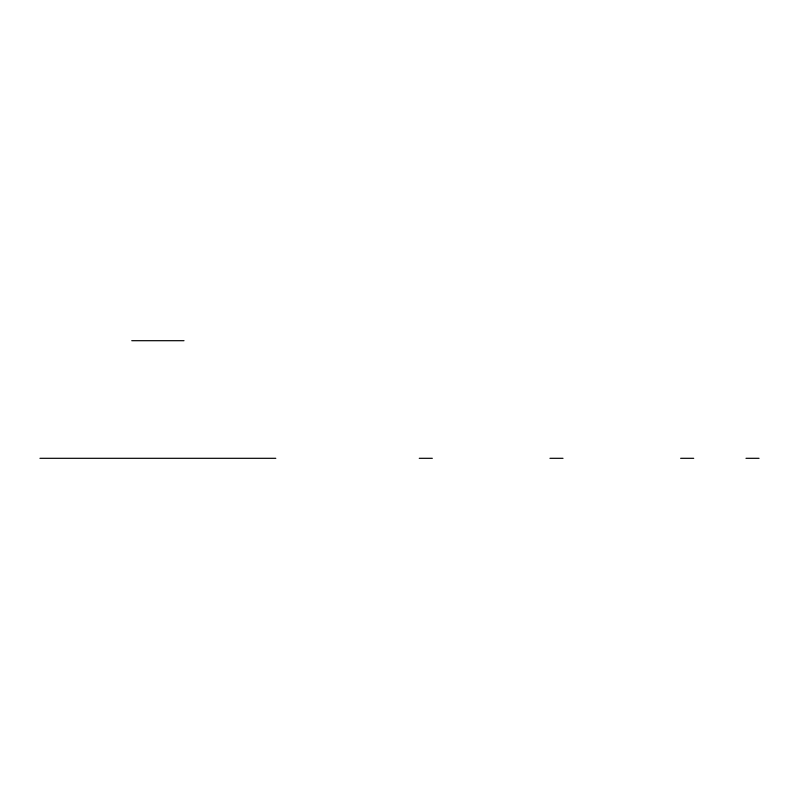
<?xml version="1.0" encoding="UTF-8"?>
<svg xmlns="http://www.w3.org/2000/svg" width="799" height="799" viewBox="0 0 799 799"><rect width="100%" height="100%" fill="white"/><g stroke="black" fill="none" stroke-linecap="round" stroke-linejoin="round"><path stroke-width="1.2" d="M131.745 340.694L184.02 340.694M39.95 458.306L275.805 458.306M419.255 458.306L432.329 458.306M549.952 458.306L563.015 458.306M680.638 458.306L693.702 458.306M745.976 458.306L759.05 458.306"/></g></svg>
